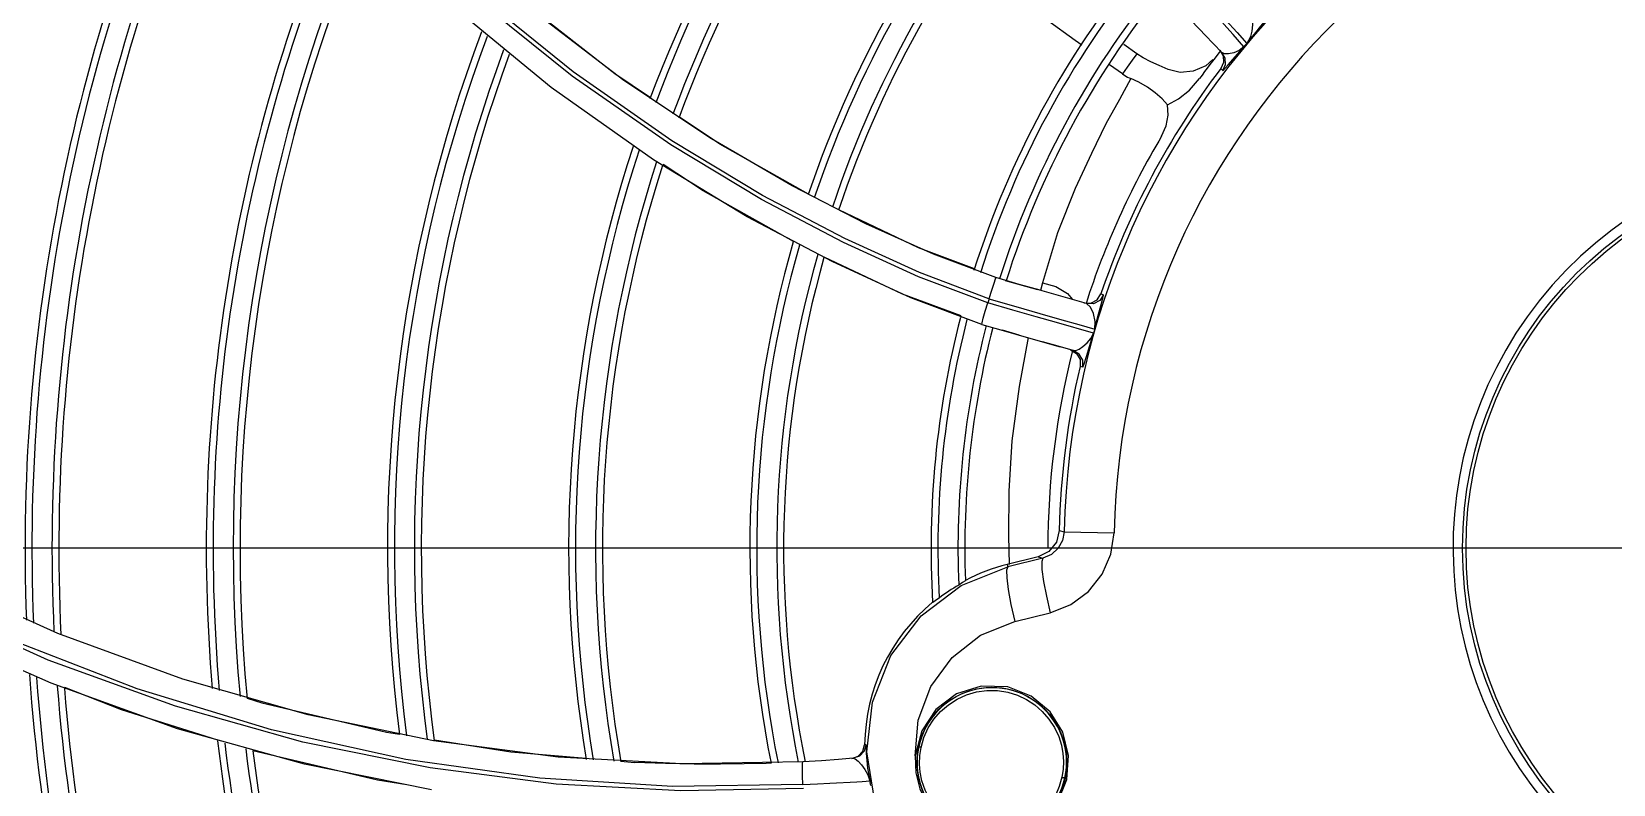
# Model space of a CAD drawing. Header units: metres. Extents: x -367 to 374, y -238 to 224.
# Drawn here: x 350.4616 to 350.5751, y 176.6976 to 176.7516 of the extents above; entities that cross this region are included whole.
import ezdxf
from ezdxf.enums import TextEntityAlignment as Align

# ---------------------------------------------------------------- set-up
doc = ezdxf.new("R2010")
doc.units = ezdxf.units.M
for name, color, linetype in [('ELE-ALIMENTADORES', 160, 'Continuous'), ('LA_BAU_BASES GERAIS_R00$0$ARQ-XREF-ATT', 8, 'Continuous'), ('LA_BAU_BASES GERAIS_R00$0$BASE', 253, 'Continuous'), ('LA_BAU_BASES GERAIS_R00$0$dutos', 31, 'Continuous')]:
    doc.layers.add(name, color=color, linetype=linetype)
doc.styles.add('LA_BAU_BASES GERAIS_R00$0$R60-125-RS', font='romans.shx', dxfattribs={"height": 0.19})
doc.styles.add('LA_BAU_BASES GERAIS_R00$0$R80-100-RS', font='romans.shx', dxfattribs={"height": 0.203})

# ---------------------------------------------------------------- blocks, each defined once
blk = doc.blocks.new('LA_BAU_BASES GERAIS_R00$0$A$C2E3D5B4E')
at = {"layer": 'LA_BAU_BASES GERAIS_R00$0$dutos', "color": 251}
for p, q in [((-16.25112516159561, -1.202382396794462), (-16.25854501501453, -1.196279857869456)), ((-16.20274603255484, -1.197513083032106), (-16.20192512199037, -1.198426155439563)), ((-16.20912129935141, -1.199945273777018), (-16.21003478181046, -1.199277961163432)), ((-16.2042110176003, -1.198615451654121), (-16.20301574945051, -1.199852963958335)), ((-16.2014294863684, -1.199450142289322), (-16.20221049871088, -1.198563116962475)), ((-16.20192512199037, -1.198426155439563), (-16.20123218723666, -1.199212655072813)), ((-16.20367209842198, -1.200360246390744), (-16.20416068480699, -1.200811323542155)), ((-16.203160636544, -1.199703041128203), (-16.20292285955748, -1.200107541700788)), ((-16.20289537452845, -1.200574432488509), (-16.20308412574195, -1.201003978355118)), ((-16.20292285955748, -1.200107541700788), (-16.20289537452845, -1.200574432488509)), ((-16.21013590638495, -1.201402635845341), (-16.21107436019565, -1.200739708135814)), ((-16.20416068480699, -1.200811323542155), (-16.20506183621819, -1.201209124173772)), ((-16.20308418103878, -1.201004050932795), (-16.20293942844592, -1.201153163278548)), ((-16.24380233642387, -1.20754940967862), (-16.25112516159561, -1.202382396794462)), ((-16.23706876306051, -1.211644841743407), (-16.24380233642387, -1.20754940967862)), ((-16.23092696518552, -1.214884772442645), (-16.23706876306051, -1.211644841743407)), ((-16.21855683589683, -1.216209757229706), (-16.21624004675323, -1.216867362706296)), ((-16.21587937818595, -1.216391602170631), (-16.21602822610839, -1.216927414728787)), ((-16.21271868927897, -1.217878297683171), (-16.21624004675323, -1.216867362706296)), ((-16.21408977090914, -1.217156997864265), (-16.21373254930995, -1.217587566094778)), ((-16.21240964037315, -1.217835218396147), (-16.21196589813553, -1.217602825400434)), ((-16.21196589813553, -1.217602825400434), (-16.21168989491207, -1.217182520949507)), ((-16.21168989491207, -1.217182520949507), (-16.21149697588135, -1.2172378558368)), ((-16.21291267949528, -1.217822729194893), (-16.21240964037315, -1.217835218396147)), ((-16.2175500487383, -1.220134111618506), (-16.21875900182386, -1.219791073182648)), ((-16.21222102508136, -1.220001766891698), (-16.21486706107271, -1.219240730097852)), ((-16.2132657304237, -1.219382476273211), (-16.21213599181738, -1.219705197478731)), ((-16.21705063476156, -1.220275153911359), (-16.21461241899169, -1.22097647311756)), ((-16.21475316872284, -1.220935963736054), (-16.2158851054046, -1.220610227564691)), ((-16.21368467738967, -1.221242420624264), (-16.21475316872284, -1.220935963736054)), ((-16.2131910562166, -1.221875260676541), (-16.21317966846209, -1.222378114263563)), ((-16.21298676421156, -1.222433382925999), (-16.21317966851984, -1.222378114249921)), ((-16.21468261023256, -1.234146066378059), (-16.21431909439343, -1.234240662147101)), ((-16.21431908989462, -1.234240593689435), (-16.21074152953088, -1.234315283280637)), ((-15.81678075973832, -1.235418544163338), (-16.42738234087392, -1.235418544163338)), ((-16.2161980335668, -1.236041376797118), (-16.21841028724839, -1.23659295358874)), ((-16.2184102872302, -1.236592953584193), (-16.21836886606843, -1.236759084790435)), ((-16.21585000552204, -1.236135139853729), (-16.21836886606843, -1.236759084790435)), ((-16.2161980335668, -1.236041376797118), (-16.21585000552204, -1.236135139853729)), ((-16.28652993522428, -1.241530282735482), (-16.29544045420516, -1.237506002749512)), ((-16.28721106278272, -1.243451682591228), (-16.29627177878547, -1.239400237691086)), ((-16.21815259656978, -1.239463798174882), (-16.21787824591456, -1.24068182289983)), ((-16.2178782461956, -1.240681822971681), (-16.21533903829277, -1.240052837797236)), ((-16.28700648949007, -1.245112721395969), (-16.29601723201949, -1.241122278812952)), ((-16.2808430383493, -1.245518207889916), (-16.29044070423515, -1.241770254041228)), ((-16.2775600969635, -1.244813634396166), (-16.28652993522428, -1.241530282735482)), ((-16.27808582135367, -1.246755280984587), (-16.28721106278272, -1.243451682591228)), ((-16.26856513634129, -1.247374650723657), (-16.2775600969635, -1.244813634396166)), ((-16.27793190130478, -1.24837066529534), (-16.28700648949007, -1.245112721395969)), ((-16.27120189611969, -1.248446698385749), (-16.2808430383493, -1.245518207889916)), ((-16.26894070711342, -1.249326083990752), (-16.27808582135367, -1.246755280984587)), ((-16.27293878120054, -1.246182122344806), (-16.27190246306964, -1.246507813086907)), ((-16.27190246306964, -1.246507813086907), (-16.2629462881755, -1.248616263578413)), ((-16.22352720568824, -1.246998050225272), (-16.22454707131101, -1.248531468916269)), ((-16.25957483667617, -1.249231818191845), (-16.26856513634129, -1.247374650723657)), ((-16.26882889765193, -1.250912313470224), (-16.27793190130478, -1.24837066529534)), ((-16.2629462881755, -1.248616263578413), (-16.26201851958285, -1.248763904436316)), ((-16.25062145507718, -1.250401777335981), (-16.25957483667617, -1.249231818191845)), ((-16.22454707131101, -1.248531468916269), (-16.22500696802945, -1.250328658724072)), ((-16.22466740267555, -1.249295178274849), (-16.22475996107187, -1.249664945122902)), ((-16.24174817664334, -1.250899936828944), (-16.25062145507718, -1.250401777335981)), ((-16.22955830810906, -1.25050000116488), (-16.22909795483019, -1.25034183163433)), ((-16.22909795483019, -1.25034183163433), (-16.22876777599595, -1.249986906958554)), ((-16.22876777599595, -1.249986906958554), (-16.22864328632522, -1.249516504202518)), ((-16.22855857429113, -1.249509816325997), (-16.22864328632522, -1.249516504202518)), ((-16.22790802469399, -1.25358252255927), (-16.22848297564451, -1.250037579836942)), ((-16.22500696802945, -1.250328658724072), (-16.22497451587606, -1.251526848666515)), ((-16.25972701782302, -1.252754706170606), (-16.26882889765193, -1.250912313470224)), ((-16.24613235379957, -1.250703892279205), (-16.2451561262028, -1.250786450411113)), ((-16.23307487106422, -1.250746355703711), (-16.24174817664334, -1.250899936828944)), ((-16.23535699887407, -1.250847264911215), (-16.23571727425769, -1.250861067306403))]:
    blk.add_line(p, q, dxfattribs=at)
for points in [[(-16.21972128560628, -1.217533781445752), (-16.22471490369207, -1.215655342722755), (-16.23007108370075, -1.213202482215536), (-16.23596114873135, -1.210112905144058), (-16.24246542466562, -1.206193029006215), (-16.24956357996871, -1.20124514423668), (-16.2569863974154, -1.195218367437235), (-16.26420318207829, -1.188372559991592), (-16.27098608939878, -1.180855172349482), (-16.27731644707501, -1.17264013803441), (-16.28313582927467, -1.163743064736707), (-16.28839791186374, -1.154165671523231), (-16.29304963087679, -1.143916115014406), (-16.29703074394456, -1.133014402703054), (-16.30027845555651, -1.12148633717851), (-16.30273089543789, -1.10935572329771)], [(-16.21980403708312, -1.217822311506723), (-16.22477864650045, -1.215954625612255), (-16.23015010725794, -1.213498274076926), (-16.23604961514229, -1.210407929107248), (-16.24255733810378, -1.206491719453595), (-16.24963865107611, -1.20156491548795), (-16.25703906952867, -1.195571933624421), (-16.26426532670166, -1.188738331952379), (-16.27105236719854, -1.181242693012507), (-16.27738982256915, -1.173053846713344), (-16.28322555024943, -1.164178639265344), (-16.28850495409552, -1.154628552407928), (-16.29317626568127, -1.144408950886543), (-16.2971791979935, -1.133541167047667), (-16.3004532384216, -1.122051264023582), (-16.30293886870004, -1.109963972649609)], [(-16.21305522185003, -1.199336650897465), (-16.21353678844889, -1.198995084975365), (-16.21551427568966, -1.19756056297382), (-16.21769798486139, -1.195930619038961), (-16.22010841336169, -1.194079281441816), (-16.22157061613143, -1.192928088003725)], [(-16.20410733033759, -1.198723103558848), (-16.20524635619404, -1.197540525283046), (-16.20653219945871, -1.196213720272397), (-16.20796581212744, -1.194732246684623)], [(-16.20221049871088, -1.198563116962475), (-16.20264726448841, -1.19807377495971), (-16.20321700763361, -1.197446356413536), (-16.20392246662595, -1.196680937351346), (-16.20475892731747, -1.19578456602693)], [(-16.2440011464596, -1.203114684603577), (-16.24657340096655, -1.201400061557877), (-16.25278927043382, -1.196544452481874)], [(-16.23963327531374, -1.206055977943549), (-16.24592446947918, -1.201865478571278), (-16.25272422651415, -1.1966532319463)], [(-16.19945004540159, -1.196982028836544), (-16.19948369678241, -1.197045953231907), (-16.19962056336135, -1.197225270441493), (-16.19987417150787, -1.197536336397832), (-16.20023048502071, -1.19796744774402), (-16.20061149122603, -1.198432316907827), (-16.20094932233042, -1.198852614388386), (-16.20123134855521, -1.199211621812253)], [(-16.20079132056117, -1.197475236291837), (-16.20080903159123, -1.197880376151886), (-16.200870634475, -1.19832965530685), (-16.20097062350942, -1.198709377335661), (-16.20109509144686, -1.198994914645198), (-16.20123242613499, -1.199212515068837)], [(-16.20142948804323, -1.199450138119289), (-16.20177860322428, -1.199729744502918), (-16.20216576202984, -1.199894602151915), (-16.20253251669465, -1.199963934071718), (-16.20282433452212, -1.19995110879762), (-16.20301574945051, -1.199852963958335)], [(-16.20256114443282, -1.20075561353741), (-16.20187005522348, -1.199952205520901), (-16.20142944418876, -1.199450043363584)], [(-16.20912142132602, -1.199945264749374), (-16.20945949700763, -1.200421862345763), (-16.20979769479482, -1.200907624747458), (-16.21013590638495, -1.201402635845341)], [(-16.20687448665512, -1.201072515976819), (-16.20750752496269, -1.200802043803094), (-16.20811126755098, -1.200530469922057), (-16.20865877128017, -1.20024464223269), (-16.20912129935141, -1.199945273777018)], [(-16.20293942844592, -1.201153163278548), (-16.20275076250073, -1.200723728780474), (-16.20277815909412, -1.200257162441346), (-16.20301600873154, -1.199852669877771)], [(-16.20954331228495, -1.201724027428725), (-16.21035981847081, -1.203234132372643), (-16.21133958502469, -1.20498774356173), (-16.21237743581014, -1.207105853101609), (-16.21352636218535, -1.209627119808545), (-16.214796341892, -1.212799683844139), (-16.21587937818595, -1.216391602170631)], [(-16.21013588441747, -1.201402634552949), (-16.20996949435539, -1.201511214808022), (-16.20977244913865, -1.201619207440388), (-16.20954331228495, -1.201724027428725)], [(-16.20691427776774, -1.203610178174756), (-16.20730064365307, -1.203191324766237), (-16.20778841354695, -1.202766565296486), (-16.20835891568731, -1.202359476654863), (-16.20896622155306, -1.201998249397263), (-16.2095433063464, -1.201723934585686)], [(-16.20691427778365, -1.203610178135648), (-16.20611891036742, -1.203188906759976), (-16.20534116783165, -1.202564155574407), (-16.20462044317173, -1.201733466346639)], [(-16.20506183621819, -1.201209124173772), (-16.20600544231138, -1.201290239736124), (-16.20687439234507, -1.201072306785761)], [(-16.20293942921899, -1.201153162494563), (-16.20289389398749, -1.201122869969993), (-16.2027716720736, -1.200994888359389), (-16.20256114443282, -1.20075561353741)], [(-16.20733275808743, -1.205857324065335), (-16.20700568097209, -1.20512316648518), (-16.20686676652986, -1.204354527402472), (-16.20691427778365, -1.203610178135648)], [(-16.23267523947197, -1.210017769634476), (-16.23902759297425, -1.206429974515856), (-16.24192716408197, -1.20449716754564)], [(-16.22855931480308, -1.212144129318119), (-16.23385007762863, -1.20942891419935), (-16.23963327531374, -1.206055977943549)], [(-16.23374354311181, -1.213415049692856), (-16.24023366410347, -1.209793636419533), (-16.24310109047155, -1.207906358788648)], [(-16.22075696069078, -1.215384359693132), (-16.22478532715286, -1.213873023818167), (-16.23050174262562, -1.211149451041535)], [(-16.21922566211697, -1.21601167776106), (-16.2237137330776, -1.214336948418065), (-16.22855931480308, -1.212144129318119)], [(-16.22172729073191, -1.218755280672383), (-16.22592573147313, -1.21719382283726), (-16.23154650794095, -1.21453948680545)], [(-16.22023746031846, -1.219362233885192), (-16.22533039124437, -1.217451579812121), (-16.23092696518552, -1.214884772442645)], [(-16.21922566600142, -1.216011676539608), (-16.21927153125125, -1.216120266314363), (-16.21937799828765, -1.216435314316811), (-16.21953552421292, -1.216929774608332), (-16.2197213156719, -1.217533779226585)], [(-16.21605523805783, -1.21691964993687), (-16.21755222181037, -1.216496113953951), (-16.21922566211697, -1.21601167776106)], [(-16.21587944094654, -1.216392470778089), (-16.21491794073017, -1.216641813429931), (-16.21408977090914, -1.217156997864265)], [(-16.21972130314134, -1.217533783191982), (-16.21779014870526, -1.218089792971739), (-16.21607014325082, -1.218579115252112), (-16.21450554831563, -1.219028564413463), (-16.2132657304237, -1.219382476273211)], [(-16.21149697588135, -1.2172378558368), (-16.2117728934727, -1.217658157438279), (-16.21221625172939, -1.217890561459797), (-16.21271868927897, -1.217878297683171)], [(-16.21213597791393, -1.2197046385715), (-16.21190029003901, -1.218803861516506), (-16.211690086202, -1.218039866667539), (-16.21154190227935, -1.217490157700638), (-16.21149771999535, -1.217240049774489)], [(-16.22023747553067, -1.219362222797542), (-16.22021507705904, -1.219245708020651), (-16.22012843292805, -1.218924392908491), (-16.21998461416115, -1.218425772670969), (-16.21980401617111, -1.217822315738601)], [(-16.21486706107271, -1.219240730097852), (-16.2163402766455, -1.21881534000903), (-16.21800753841217, -1.218341589039198), (-16.21980403405632, -1.21782231097103)], [(-16.21213611619305, -1.219705158456861), (-16.21210369043501, -1.219166077520356), (-16.21223482137248, -1.218596716160107), (-16.21244600070986, -1.21813718848415), (-16.21271870389319, -1.217877860594569)], [(-16.22023746115792, -1.219362233531399), (-16.2185481866095, -1.219852221920235), (-16.21705063476156, -1.220275153911359)], [(-16.21692128002769, -1.220312341618126), (-16.21755912649587, -1.223827325987884), (-16.21808156438647, -1.227708098268238), (-16.21830195393977, -1.231323376702392), (-16.21833107532439, -1.234531099832282), (-16.21826436503579, -1.236588221485079)], [(-16.21326030570845, -1.221139687798029), (-16.21297706298992, -1.220954377525857), (-16.21267875522472, -1.220700254987321), (-16.21241270013934, -1.220382944659548), (-16.21222114177272, -1.220001752647192)], [(-16.21298621670348, -1.222431066873185), (-16.21289317202127, -1.22220179497134), (-16.21272863747708, -1.221661354772266), (-16.21249544892089, -1.220880011491943), (-16.21222114124384, -1.220001633727122)], [(-16.21387790398103, -1.221187076868489), (-16.21344441018346, -1.221442964041387), (-16.2131910562166, -1.221875260676541)], [(-16.21368470614698, -1.221242882631202), (-16.21350045736381, -1.221239089747257), (-16.21326030570845, -1.221139687798029)], [(-16.21298676421156, -1.222433382925999), (-16.21299818710349, -1.221930057157522), (-16.21325128181206, -1.221498194898857), (-16.21368454466938, -1.221242458565655)], [(-16.21468267958062, -1.234145998856263), (-16.2148878492917, -1.234984582817276), (-16.21542540283326, -1.235656829987136), (-16.21619802137229, -1.236041425729752)], [(-16.21431909439343, -1.234240662147101), (-16.21443572567068, -1.234870291264713), (-16.21474834901392, -1.235431338834758), (-16.21523104718563, -1.235869018630808), (-16.21585000551977, -1.236135141842794)], [(-16.21533903829277, -1.240052837797236), (-16.21384316073954, -1.239463203994717), (-16.21257967139309, -1.238525041568835), (-16.21159819920695, -1.237288628199792), (-16.21097527151096, -1.235855537196301), (-16.21074153025802, -1.234315245521145)], [(-16.22675814776903, -1.243130008511514), (-16.22458365525108, -1.24027087269377), (-16.22172022077848, -1.238093737278803), (-16.21836886606843, -1.236759084790435)], [(-16.2183688658065, -1.236759084725861), (-16.21845856105529, -1.236990254686759), (-16.21845121882097, -1.237540205551056), (-16.21834840185556, -1.238383612482437), (-16.21815259656978, -1.239463798174882)], [(-16.21584985067557, -1.236135101489424), (-16.21593354562492, -1.236365964203912), (-16.21591841123973, -1.236939959273229), (-16.21580586814343, -1.237803125693688), (-16.21560649629828, -1.238874318818205), (-16.21533903827913, -1.240052837794508)], [(-16.2214121001557, -1.237739016511739), (-16.22146379488277, -1.237786526796924), (-16.2216229104065, -1.237893265928221), (-16.2218917156024, -1.238066577226789)], [(-16.22328856492686, -1.238998583096588), (-16.22355905609857, -1.239185512326628), (-16.22371396205608, -1.239287706129915), (-16.22376385829193, -1.239306308368839)], [(-16.22500696803854, -1.250328658755905), (-16.22479494413619, -1.247758759779288), (-16.22389513835151, -1.245347923173256), (-16.22237179921331, -1.243267190937956), (-16.22032283481076, -1.241667811776722), (-16.2178782461956, -1.240681822971681)], [(-16.22848297564451, -1.250037579836942), (-16.22809065736874, -1.246467910007311), (-16.22675814776903, -1.243130008511514)], [(-16.27504614265717, -1.249185325508449), (-16.28196603863489, -1.247013722780764), (-16.28602748285311, -1.245405040662888)], [(-16.22141464480273, -1.245767328213049), (-16.22176840695693, -1.245915949047856), (-16.22211052640387, -1.246089434879366), (-16.22243923991664, -1.246286859191684), (-16.2227528676226, -1.246507173557518), (-16.22304981469597, -1.246749211755457), (-16.22332857911579, -1.24701169671215), (-16.22358775773682, -1.247293246556808), (-16.22382605981784, -1.247592390415491), (-16.22404230694656, -1.247907572488373), (-16.22423543973628, -1.248237163646706), (-16.22440451678222, -1.248579461177258), (-16.22454873079141, -1.248932724002486), (-16.22466740267555, -1.249295178274849)], [(-16.22459159881646, -1.249707421776918), (-16.22438440216547, -1.248992033046932), (-16.22407747241687, -1.248315849446669), (-16.22367640506718, -1.247690235477137), (-16.22319055548496, -1.247129569084507), (-16.22263282491303, -1.246646896695609), (-16.2220073531721, -1.246246092404078), (-16.22132628691588, -1.245937516932543), (-16.22060567797234, -1.245730103524409), (-16.21986442277375, -1.245629370333234), (-16.21911990970329, -1.245636544525667), (-16.21837558177322, -1.245752684923616), (-16.21767488192154, -1.2459685773253), (-16.21702655077115, -1.24627329936601), (-16.21643007969669, -1.246662234274197), (-16.21589582257729, -1.247126540230681), (-16.21541732755259, -1.247676389043306), (-16.21502484165376, -1.248281279771334), (-16.21471783270181, -1.248941639788143), (-16.21452519672766, -1.249560659601855), (-16.21441784354238, -1.250146950583883), (-16.21437945925982, -1.250687856026786), (-16.21440341226162, -1.25128811217354), (-16.21449111525681, -1.25185434583517)], [(-16.21836231508905, -1.245378073797553), (-16.22027071507, -1.245311974776712), (-16.22204855074415, -1.245879577022322), (-16.22352720568824, -1.246998050225272)], [(-16.21427225016805, -1.251894176887333), (-16.21420641536361, -1.251518782535356), (-16.214167423248, -1.251139744019099), (-16.21415545297623, -1.250758950220813), (-16.21417055532675, -1.250378292194625), (-16.21421265478011, -1.249999651668702), (-16.21428154812747, -1.249624914222011), (-16.21437690056155, -1.24925596096881), (-16.21449827258357, -1.248894578484112), (-16.21464508755344, -1.248542586561314), (-16.21481662897804, -1.248201790195424), (-16.21501207772144, -1.247873897745819), (-16.21523049984762, -1.247560562908518), (-16.21547083056203, -1.247263399050723), (-16.21573189345054, -1.24698394154774), (-16.21601240460859, -1.24672364195311), (-16.21631097295904, -1.246483864692607), (-16.21662609979467, -1.246265881310762), (-16.2169561993519, -1.246070850994045), (-16.21729960306538, -1.245899817480392), (-16.21765455280001, -1.245753708649033), (-16.21801920668895, -1.245633325864844), (-16.21839166280006, -1.245539329648352), (-16.21876997022036, -1.245472234502529), (-16.21915215138188, -1.24543240394695), (-16.2195362089451, -1.24542005099164), (-16.21992012573537, -1.245435236848323), (-16.22030188432109, -1.245477868335627), (-16.22067950884457, -1.245547704357421), (-16.22105106095432, -1.245644363268809), (-16.22141464480273, -1.245767328213049)], [(-16.21442832929824, -1.248609499414385), (-16.21534077375645, -1.247154447317996), (-16.21668326574809, -1.24603402938618), (-16.21836231508905, -1.245378073797553)], [(-16.25194118646095, -1.251926470759543), (-16.26155514882839, -1.250576367854308), (-16.27120189611969, -1.248446698385749)], [(-16.2507667947566, -1.252341135658469), (-16.25981989261436, -1.25118139882369), (-16.26894070711342, -1.249326083990752)], [(-16.25950665871733, -1.249163630510964), (-16.25401874885347, -1.250036951442496), (-16.24861559455803, -1.250493888258177)], [(-16.2141248633443, -1.252018027313795), (-16.21400560223401, -1.250292234163396), (-16.21442832929824, -1.248609499414385)], [(-16.26147848986784, -1.252392369435881), (-16.2635843071771, -1.252057863271773), (-16.2725338527116, -1.249954195797443)], [(-16.22947234103503, -1.250492626557104), (-16.2305162994594, -1.250577599180986), (-16.23172714702514, -1.2506644089205), (-16.23307487106422, -1.250746355703711)], [(-16.22947234498861, -1.250492580736761), (-16.22931457496452, -1.25053815628479), (-16.22911690369619, -1.250701566030045), (-16.22887704880532, -1.250968002104571)], [(-16.22855857429113, -1.249509816325997), (-16.22868306301189, -1.249979725230958), (-16.22901276496486, -1.250334334808656), (-16.22947229895817, -1.250492622196987)], [(-16.22855857346531, -1.249509752122947), (-16.22855019407871, -1.249572702164812), (-16.22852424848452, -1.250133972471019)], [(-16.22852424848452, -1.250133972471019), (-16.22848745429746, -1.250649689348108), (-16.22842694250357, -1.251206297062424), (-16.2283514729711, -1.25171205736541), (-16.22825505183255, -1.252228511656256)], [(-16.22475996107187, -1.249664945122902), (-16.2248260099459, -1.250040345905006), (-16.22486521254314, -1.250419414197211), (-16.22487738693189, -1.250800267177226), (-16.22486248009045, -1.251180988017666), (-16.22482057130401, -1.251559677425291), (-16.22475185266603, -1.251934522653471), (-16.22465667387405, -1.25230355355751), (-16.22453552692286, -1.252664866712337), (-16.22438899744066, -1.253016706933238), (-16.2242177520402, -1.253357408554336), (-16.22402257193426, -1.253685308156207), (-16.22380436761296, -1.253998751210645), (-16.22356420470805, -1.254296090694595), (-16.22330327383816, -1.254575755211306), (-16.22302287159982, -1.254836272054206), (-16.22272439756898, -1.255076267033189), (-16.22240934165666, -1.255294474021582), (-16.22207929123942, -1.255489730042143), (-16.22173592133868, -1.255660986211012), (-16.22138098807864, -1.255807314885431), (-16.2210163152422, -1.255927918835084)], [(-16.22459152224656, -1.249707437831319), (-16.22464501568084, -1.249695526455696), (-16.22469327015415, -1.249684194862937), (-16.22473048559687, -1.249674767477416), (-16.22475255974041, -1.249668346975056), (-16.22475986943209, -1.249664961367387)], [(-16.21449111525681, -1.25185434583517), (-16.21468158915968, -1.252525015056278), (-16.21495917695665, -1.253160989834839), (-16.21531923571956, -1.253753584330923), (-16.21575473309622, -1.254291799282043), (-16.21625912208583, -1.254767569818512), (-16.21682590273485, -1.255173439048747), (-16.21745199968973, -1.255503609948107), (-16.21812902571583, -1.255748378333635), (-16.21884059924514, -1.255897569456181), (-16.21958025376625, -1.255945247709576), (-16.22032457946989, -1.255885693165226), (-16.22105259223099, -1.255719367387144), (-16.22174453726166, -1.25545186941207), (-16.22238855639307, -1.255089585430767), (-16.22297857036801, -1.254635237380796), (-16.22351031810877, -1.254084886963653), (-16.22395663639554, -1.253458999521797), (-16.22430740402569, -1.252768519559766), (-16.22452981329752, -1.252115051466433), (-16.22465542083046, -1.251494241128682), (-16.22470303351065, -1.250916216227495), (-16.22468102928315, -1.25028794445069), (-16.22459159881646, -1.249707421776918)], [(-16.24086343858926, -1.2509134075014), (-16.2429197620736, -1.250871823440946), (-16.24515607497642, -1.25078637705036)], [(-16.23571727425769, -1.250861067306403), (-16.23728077262422, -1.250900752185487), (-16.23898532354042, -1.250920265859975), (-16.24086343858926, -1.2509134075014)], [(-16.23307341721056, -1.252363418486937), (-16.23310053819023, -1.251756876413936), (-16.23311075078664, -1.251241593691418), (-16.23310223984799, -1.250878933930551), (-16.23307491228979, -1.250746181014335)], [(-16.22887704880532, -1.250968002104571), (-16.22862321154207, -1.251304547148436), (-16.22841186271626, -1.251687332963854), (-16.22827611654611, -1.252116455936346)], [(-16.22497451587606, -1.251526848666515), (-16.22468505800362, -1.252687551978568), (-16.22415111958662, -1.253760622426569)], [(-16.23307161105367, -1.252363900934768), (-16.24242056161029, -1.25251474442274), (-16.25194118646095, -1.251926470759543)], [(-16.2330241891782, -1.252662116784165), (-16.24182216290319, -1.252827440846602), (-16.2507667947566, -1.252341135658469)], [(-16.23307309572738, -1.252363405425683), (-16.23203579587971, -1.252316582139144), (-16.23112874499702, -1.252272326001446), (-16.22920919907347, -1.252175747392982)], [(-16.22920919907347, -1.252175747392982), (-16.22881208362196, -1.252153668030303), (-16.22852303117861, -1.252135505016383), (-16.22834279147855, -1.25212240965601), (-16.22827611636922, -1.252116455901785)], [(-16.22820983670636, -1.252452019421696), (-16.22823292171552, -1.252340362189614), (-16.22825505183255, -1.252228511656256)], [(-16.2210163152422, -1.255927918835084), (-16.22064378967525, -1.256022135423052), (-16.22026534625456, -1.256089443845383), (-16.21988295917936, -1.256129468871848), (-16.21949862640076, -1.2561419847313), (-16.21911436103301, -1.256126916770597), (-16.21873217638949, -1.256084342632391), (-16.21835407454273, -1.256014491922258), (-16.2179820321453, -1.255917744301485), (-16.21761798740044, -1.25579462594095), (-16.21726382960833, -1.255645805341089), (-16.21692139078277, -1.25547208949655), (-16.21659243442991, -1.255274418308261), (-16.21627863771801, -1.25505385239893), (-16.21598158960478, -1.254811567861623), (-16.21570278415038, -1.25454884895197), (-16.21544361602446, -1.254267082618469), (-16.21520536770595, -1.253967743135661), (-16.21498920814838, -1.253652385562134), (-16.21479618348712, -1.2533226268676), (-16.21462722709339, -1.252980156467572), (-16.2144831510418, -1.252626723616856), (-16.21436463611781, -1.252264108039242), (-16.21427225016805, -1.251894176887333)], [(-16.21884478982292, -1.256260297271808), (-16.21722039338374, -1.255805104635954), (-16.21585210240801, -1.254918784315748), (-16.2147703451501, -1.253618805132362), (-16.2141248633443, -1.252018027313795)], [(-16.21449118630926, -1.251854329881724), (-16.21443643914608, -1.251865895943126), (-16.21438171015734, -1.251876901412004), (-16.2143359718666, -1.251885527956517), (-16.21430212386849, -1.251891309772589), (-16.21428044860522, -1.25189425286834), (-16.21427227542927, -1.251894169377636)]]:
    blk.add_lwpolyline(points, dxfattribs=at)
for centre, radius in [((-16.15789638421757, -1.235418544163338), 0.02785037344216057), ((-16.15789638421757, -1.235418544163338), 0.02760021473586094), ((-16.2195106816921, -1.250780713898791), 0.005376206838320744)]:
    blk.add_circle(centre, radius, dxfattribs=at)
for centre, radius, start, end in [((-16.15789638421757, -1.235418544163338), 0.1429829071008861, 151.2981185165972, 179.6935800427134), ((-16.15789638421757, -1.235418544163338), 0.1424907855106043, 151.4094172251019, 179.8012355310549), ((-16.15789638421757, -1.235418544163338), 0.141050711227363, 151.7342664548773, 180.1152358618998), ((-16.15789638421757, -1.235418544163338), 0.140558702908435, 151.8449449230814, 180.2221422560642), ((-16.15789638421757, -1.235418544163338), 0.09198247762468525, 135.6501630001904, 159.4819543059473), ((-16.15789638421757, -1.235418544163338), 0.09149035603440345, 135.7541251194941, 159.557286965382), ((-16.15789638421757, -1.235418544163338), 0.09005028175116211, 136.0572818397764, 159.7746534132237), ((-16.15789638421757, -1.235418544163338), 0.08955827343223417, 136.16046896722, 159.8478282917731), ((-16.15789638421757, -1.235418544163338), 0.1309828060482036, 153.9658385653301, 182.2623321167764), ((-16.15789638421757, -1.235418544163338), 0.1304906844579218, 154.073008291707, 182.3649511638164), ((-16.15789638421757, -1.235418544163338), 0.05643500051810963, 89.19592440692192, 178.8040654941838), ((-16.15789638421757, -1.235418544163338), 0.1290506101746804, 154.3856091322801, 182.6639810372689), ((-16.15789638421757, -1.235418544163338), 0.1285586018557525, 154.4920458358176, 182.7656934381825), ((-16.15789638421757, -1.235418544163338), 0.07898236815017916, 138.3236293650051, 161.2661095577816), ((-16.15789638421757, -1.235418544163338), 0.07849024655989735, 138.4213402891992, 161.3238562606545), ((-16.15789638421757, -1.235418544163338), 0.05285666058142068, 89.19605604994237, 178.8039549962102), ((-16.15789638421757, -1.235418544163338), 0.07705017227665602, 138.7055114862897, 161.4878832064843), ((-16.15789638421757, -1.235418544163338), 0.07655816395772808, 138.8019805517568, 161.5421448516195), ((-16.15789638421757, -1.235418544163338), 0.1179826965736974, 156.7313982801662, 184.8916606424773), ((-16.15789638421757, -1.235418544163338), 0.1174905749834157, 156.8331650406458, 184.9875448880005), ((-16.15789638421757, -1.235418544163338), 0.1160505007001743, 157.1296984518268, 185.2665165468818), ((-16.15789638421757, -1.235418544163338), 0.1155584923812464, 157.2305560797778, 185.361253818226), ((-16.15789638421757, -1.235418544163338), 0.06598225867567305, 140.718675347613, 162.4298151105767), ((-16.15789638421757, -1.235418544163338), 0.06549013708539124, 140.783399412679, 162.4396300780239), ((-16.15789638421757, -1.235418544163338), 0.0640500628021499, 140.9561311006699, 162.436983119116), ((-16.15789638421757, -1.235418544163338), 0.06355805448092196, 141.0104816341808, 162.4274744988871), ((-16.15789638421757, -1.235418544163338), 0.1049825870991914, 159.3374527962745, 187.31996857357), ((-16.15789638421757, -1.235418544163338), 0.1044904655089096, 159.4323949432953, 187.4071564974706), ((-16.15789638421757, -1.235418544163338), 0.05646999522080187, 140.120807734152, 140.4353196445002), ((-16.15789638421757, -1.235418544163338), 0.1030503912256682, 159.7085648490012, 187.6601351611935), ((-16.15789638421757, -1.235418544163338), 0.1025583829067403, 159.8023283224207, 187.7458018272226), ((-16.15789638421757, -1.235418544163338), 0.05760048505701627, 141.7295871418596, 144.2107916270551), ((-16.15789638421757, -1.235418544163338), 0.05680047832001744, 142.7074370277493, 161.2684548866859), ((-16.15789638421757, -1.235418544163338), 0.05760048505701627, 149.1220545055116, 162.2641974323412), ((-16.15789638421757, -1.235418544163338), 0.09198247762468525, 161.7367380014785, 189.4819542855973), ((-16.15789638421757, -1.235418544163338), 0.09149035603440345, 161.8225648851043, 189.5572869354376), ((-16.15789638421757, -1.235418544163338), 0.02853244965306024, 49.23127808409463, 228.000000016738), ((-16.15789638421757, -1.235418544163338), 0.09005028175116211, 162.0713875686014, 189.7746533944929), ((-16.15789638421757, -1.235418544163338), 0.08955827343223417, 162.155570108666, 189.8478282560668), ((-16.15789638421757, -1.235418544163338), 0.07898236815017916, 163.8476500371649, 191.2661095622333), ((-16.15789638421757, -1.235418544163338), 0.07849024655989735, 163.9201108690255, 191.3238562806727), ((-16.15789638421757, -1.235418544163338), 0.02853245180587837, 229.2312780840946, 48.00000001673805), ((-16.15789638421757, -1.235418544163338), 0.07705017227665602, 164.1283959202575, 191.4878831708338), ((-16.15789638421757, -1.235418544163338), 0.07655816395772808, 164.1982175282824, 191.5421448322728), ((-16.15789638421757, -1.235418544163338), 0.0643598069993221, 163.8658537705175, 164.1330710485639), ((-16.15789638421757, -1.235418544163338), 0.06598225867567305, 165.4731590281941, 183.3779091440608), ((-16.15789638421757, -1.235418544163338), 0.06549013708539124, 165.5038915872971, 183.1336553100024), ((-16.15789638421757, -1.235418544163338), 0.0640500628021499, 165.5686584789518, 182.3694636946415), ((-16.15789638421757, -1.235418544163338), 0.06355805448092196, 165.5834973731584, 182.0923037060875), ((-16.15789638421757, -1.235418544163338), 0.05646999516100136, 163.8430199768812, 164.156502723244), ((-16.15789638421757, -1.235418544163338), 0.05760048505701627, 165.756833681507, 180.0301017235299), ((-16.15789638421757, -1.235418544163338), 0.05680047832001744, 166.7322749152212, 178.7163188673904), ((-16.21514431415426, -1.249692056200445), 0.01350011368426787, 103.9999999939205, 117.6691114000689), ((-16.21514431415426, -1.249692056200445), 0.01344169586262832, 120.1307815811275, 127.2932432219214), ((-16.15789638421757, -1.235418544163338), 0.1429829071008861, 181.2981184905167, 209.6935800104103), ((-16.15789638421757, -1.235418544163338), 0.1424907855106043, 181.4094172183101, 209.8012355048888), ((-16.15789638421757, -1.235418544163338), 0.141050711227363, 181.7342664727985, 210.1152358882015), ((-16.15789638421757, -1.235418544163338), 0.140558702908435, 181.844944921748, 210.2221422685573), ((-16.21514431415426, -1.249692056200445), 0.01350011368426787, 129.6742730839531, 179.2552465649576), ((-16.15789638421757, -1.235418544163338), 0.1309828060482036, 183.9658385632285, 212.262332086528), ((-16.15789638421757, -1.235418544163338), 0.1304906844579218, 184.0730082512465, 212.3649511959789), ((-16.15789638421757, -1.235418544163338), 0.1290506101746804, 184.385609100935, 212.6639810647094), ((-16.15789638421757, -1.235418544163338), 0.1285586018557525, 184.492045857307, 212.7656934732249), ((-16.15789638421757, -1.235418544163338), 0.1179826965736974, 186.7313982860089, 214.8916606707794), ((-16.15789638421757, -1.235418544163338), 0.1174905749834157, 186.8331650712198, 214.9875448842459), ((-16.15789638421757, -1.235418544163338), 0.1160505007001743, 187.1296984713681, 215.2665165577559), ((-16.15789638421757, -1.235418544163338), 0.1155584923812464, 187.2305561070725, 215.3612538380225)]:
    blk.add_arc(centre, radius, start, end, dxfattribs=at)
blk = doc.blocks.new('LA_BAU_BASES GERAIS_R00')
at = {"layer": 'LA_BAU_BASES GERAIS_R00$0$ARQ-XREF-ATT'}
blk.add_blockref('LA_BAU_BASES GERAIS_R00$0$A$C2E3D5B4E', (366.75, 177.95), dxfattribs=at)
at = {"layer": 'LA_BAU_BASES GERAIS_R00$0$BASE', "style": 'LA_BAU_BASES GERAIS_R00$0$R60-125-RS'}
for p in [(242.7815727361595, 218.919159373358), (358.6365727361596, 192.964159373358)]:
    blk.add_attdef('S', text='', height=0.19, rotation=90, dxfattribs=at).set_placement(p, align=Align.MIDDLE_CENTER)
at = {"layer": 'LA_BAU_BASES GERAIS_R00$0$BASE', "style": 'LA_BAU_BASES GERAIS_R00$0$R80-100-RS'}
blk.add_attdef('ACESSO', text='', height=0.203, dxfattribs=at).set_placement((365.922255870473, 191.9868442639211), align=Align.TOP_CENTER)
at = {"layer": 'LA_BAU_BASES GERAIS_R00$0$BASE', "style": 'LA_BAU_BASES GERAIS_R00$0$R60-125-RS'}
blk.add_attdef('S', text='', height=0.19, dxfattribs=at).set_placement((266.114159373358, 180.9134272638404), align=Align.MIDDLE_CENTER)

msp = doc.modelspace()

# ---------------------------------------------------------------- block references
at = {"layer": 'ELE-ALIMENTADORES', "color": 2}
msp.add_blockref('LA_BAU_BASES GERAIS_R00', (0, 0), dxfattribs=at)

doc.saveas('drawing.dxf')
